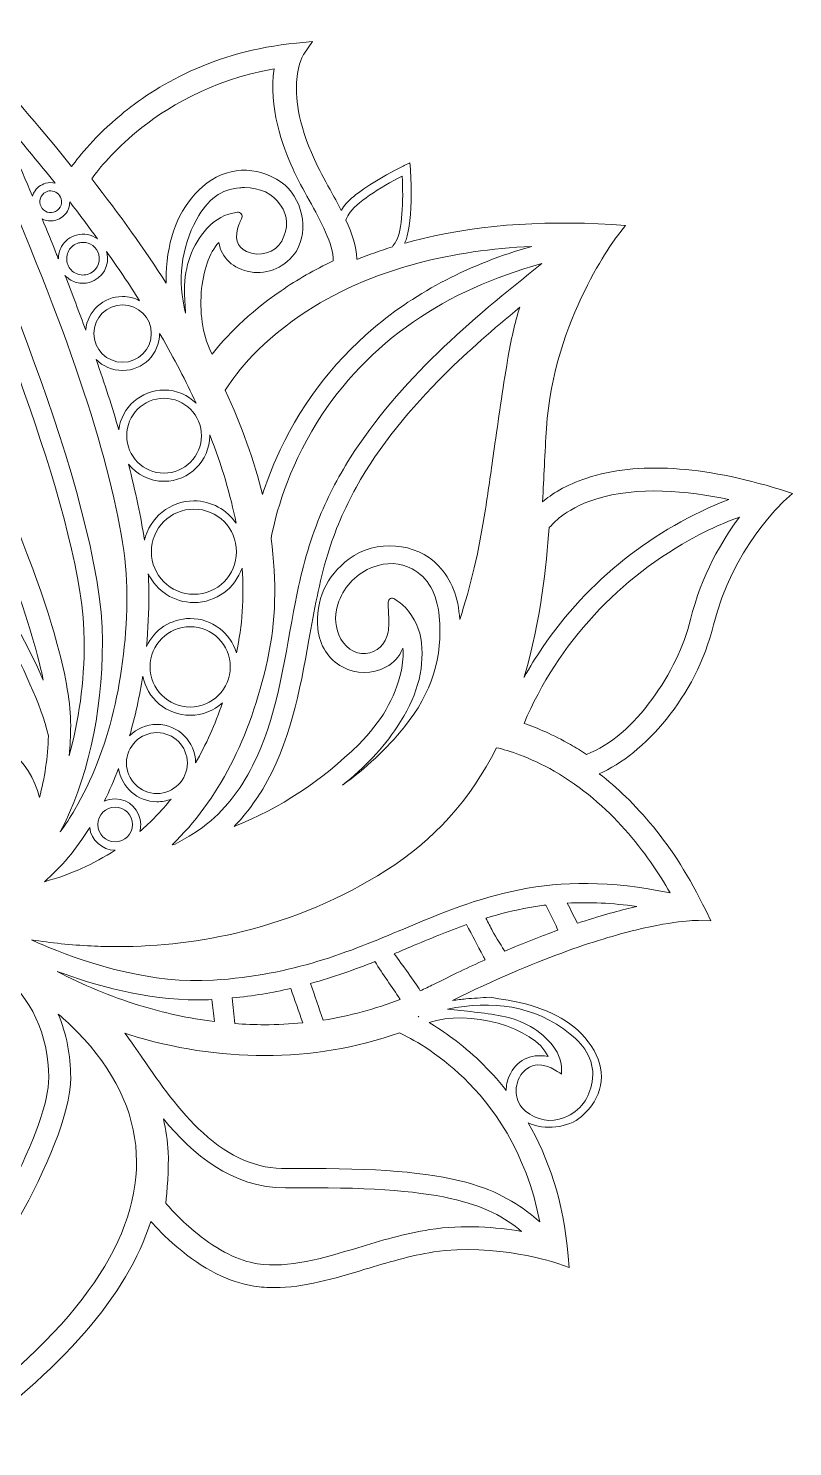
# Model space of a CAD drawing. Header units: millimetres. Extents: x -1177 to 2110, y 103 to 651.
# Drawn here: x 472 to 762, y 114 to 651 of the extents above; entities that cross this region are included whole.
import ezdxf

# ---------------------------------------------------------------- set-up
doc = ezdxf.new("R2010")
doc.units = ezdxf.units.MM
doc.header["$MEASUREMENT"] = 0
doc.layers.add('Layer 4', color=7, linetype='Continuous')

msp = doc.modelspace()

# ---------------------------------------------------------------- linework, layer by layer
at = {"layer": 'Layer 4', "lineweight": 0}
for points, knots in [([(756.96, 476.45), (727.37, 485.61), (702.66, 487.08), (683.51, 480.82), (675.34, 478.14), (669.95, 474.57), (666.73, 471.85), (667, 476.55), (667.22, 481.08), (667.43, 485.42), (667.68, 490.5), (667.91, 495.3), (668.2, 499.67), (670.95, 541.2), (694.85, 572.25), (695.09, 572.56), (695.09, 572.56), (698.23, 576.57), (698.23, 576.57), (698.23, 576.57), (692.93, 576.9), (692.93, 576.9), (665.16, 578.62), (639.71, 576.5), (617.28, 570.59), (616.34, 570.35), (615.4, 570.09), (614.46, 569.83), (615.95, 573.1), (616.78, 578.5), (616.93, 585.92), (617.06, 592.06), (616.67, 597.35), (616.62, 597.93), (616.62, 597.93), (616.44, 600.28), (616.44, 600.28), (616.44, 600.28), (614.31, 599.26), (614.31, 599.26), (613.79, 599.01), (609.02, 596.7), (603.76, 593.51), (596.74, 589.25), (592.27, 585.51), (590.48, 582.39), (590.46, 582.36), (590.44, 582.32), (590.42, 582.28), (589.08, 584.92), (587.63, 587.55), (586.19, 590.17), (584.11, 593.95), (581.96, 597.87), (580.25, 601.6), (573.78, 615.75), (573.03, 625.86), (573.55, 631.86), (574.11, 638.27), (576.18, 641.44), (576.19, 641.45), (576.19, 641.45), (579.53, 646.24), (579.53, 646.24), (579.53, 646.24), (573.45, 645.66), (573.45, 645.66), (541.93, 642.69), (519.82, 629.2), (506.83, 618.41), (497.36, 610.55), (491.29, 603.06), (488.24, 598.84), (477.15, 612.69), (466.59, 624.82), (458.05, 634.63), (454.02, 639.27), (444.1, 651.24), (444.02, 651.14), (443.94, 651.24), (434.03, 639.27), (429.99, 634.63), (421.46, 624.82), (410.9, 612.69), (399.81, 598.84), (396.75, 603.06), (390.68, 610.55), (381.22, 618.41), (368.22, 629.2), (346.12, 642.69), (314.59, 645.66), (314.59, 645.66), (308.52, 646.24), (308.52, 646.24), (308.52, 646.24), (311.86, 641.45), (311.86, 641.45), (311.86, 641.44), (313.94, 638.27), (314.49, 631.86), (315.01, 625.86), (314.27, 615.75), (307.79, 601.6), (306.08, 597.87), (303.93, 593.95), (301.85, 590.17), (300.4, 587.53), (298.93, 584.86), (297.59, 582.2), (297.35, 582.62), (297.11, 583.03), (296.84, 583.44), (294.86, 586.44), (290.18, 589.92), (282.92, 593.76), (277.5, 596.63), (272.59, 598.66), (272.05, 598.88), (272.05, 598.88), (269.87, 599.77), (269.87, 599.77), (269.87, 599.77), (269.83, 597.41), (269.83, 597.41), (269.81, 596.83), (269.73, 591.54), (270.22, 585.4), (270.79, 578.3), (271.87, 573.09), (273.44, 569.87), (272.55, 570.12), (271.66, 570.36), (270.76, 570.59), (248.34, 576.5), (222.89, 578.62), (195.12, 576.9), (195.12, 576.9), (189.82, 576.57), (189.82, 576.57), (189.82, 576.57), (192.95, 572.56), (192.95, 572.56), (193.19, 572.25), (217.09, 541.2), (219.84, 499.67), (220.13, 495.3), (220.36, 490.5), (220.61, 485.42), (220.82, 481.08), (221.04, 476.55), (221.31, 471.85), (218.09, 474.57), (212.7, 478.14), (204.53, 480.82), (185.39, 487.08), (160.68, 485.61), (131.09, 476.45), (131.09, 476.45), (126.52, 475.04), (126.52, 475.04), (126.52, 475.04), (129.97, 471.9), (129.97, 471.9), (130.16, 471.72), (149.51, 453.76), (156.52, 425.22), (163.23, 397.87), (182.98, 376.09), (199.84, 368.78), (186.7, 358.62), (171.64, 342.45), (159.48, 317.03), (159.48, 317.03), (157.57, 313.03), (157.57, 313.03), (157.57, 313.03), (162.25, 313.18), (162.25, 313.18), (162.32, 313.18), (170.27, 313.35), (186.03, 309.53), (200.21, 306.08), (223.74, 298.62), (255.9, 282.6), (253.8, 283.01), (251.66, 283.25), (249.56, 283.45), (246.61, 283.72), (243.64, 283.86), (240.69, 284.12), (235.86, 283.31), (231, 282.69), (226.37, 281.4), (215.7, 278.43), (206.46, 273.36), (200.96, 263.9), (195.94, 255.27), (197.82, 245.63), (205.64, 238.93), (211.2, 234.16), (220.86, 233.53), (227.13, 237.05), (219.53, 224.12), (213.28, 207.31), (211.61, 185.94), (211.61, 185.94), (211.28, 181.71), (211.28, 181.71), (211.28, 181.71), (215.54, 183.18), (215.54, 183.18), (215.77, 183.26), (239.25, 191.2), (262.56, 187.55), (271.55, 186.14), (280.24, 183.52), (288.64, 180.98), (300.39, 177.44), (311.6, 174.05), (322.93, 174.05), (325.51, 174.05), (328.11, 174.23), (330.71, 174.62), (340.15, 176.04), (349.98, 181.05), (359.94, 189.52), (364.34, 193.26), (367.73, 196.82), (369.79, 199.12), (378.54, 171.35), (403.38, 142.75), (443.99, 113.78), (443.99, 113.78), (444.02, 113.82), (444.02, 113.82), (444.02, 113.82), (444.05, 113.78), (444.05, 113.78), (484.67, 142.75), (509.51, 171.35), (518.25, 199.12), (520.31, 196.82), (523.71, 193.26), (528.1, 189.52), (538.06, 181.05), (547.9, 176.04), (557.33, 174.62), (559.94, 174.23), (562.53, 174.05), (565.12, 174.05), (576.44, 174.05), (587.66, 177.44), (599.41, 180.98), (607.81, 183.52), (616.49, 186.14), (625.49, 187.55), (648.8, 191.2), (672.28, 183.26), (672.51, 183.18), (672.51, 183.18), (676.76, 181.71), (676.76, 181.71), (676.76, 181.71), (676.43, 185.94), (676.43, 185.94), (674.79, 206.97), (668.71, 223.59), (661.28, 236.44), (667.52, 233.62), (676.34, 234.46), (681.55, 238.93), (689.37, 245.63), (691.26, 255.27), (686.24, 263.9), (680.73, 273.36), (671.49, 278.43), (660.82, 281.4), (656.19, 282.69), (651.34, 283.31), (646.51, 284.12), (643.56, 283.86), (640.58, 283.72), (637.63, 283.45), (635.98, 283.29), (634.29, 283.11), (632.62, 282.84), (664.54, 298.7), (687.9, 306.1), (702.02, 309.53), (717.77, 313.35), (725.73, 313.18), (725.8, 313.18), (725.8, 313.18), (730.48, 313.03), (730.48, 313.03), (730.48, 313.03), (728.56, 317.03), (728.56, 317.03), (716.4, 342.45), (701.34, 358.62), (688.2, 368.78), (705.07, 376.09), (724.82, 397.87), (731.53, 425.22), (738.53, 453.76), (757.89, 471.72), (758.08, 471.9), (758.08, 471.9), (761.52, 475.04), (761.52, 475.04), (761.52, 475.04), (756.96, 476.45), (756.96, 476.45)], [0, 0, 0, 0, 1, 1, 1, 2, 2, 2, 3, 3, 3, 4, 4, 4, 5, 5, 5, 6, 6, 6, 7, 7, 7, 8, 8, 8, 9, 9, 9, 10, 10, 10, 11, 11, 11, 12, 12, 12, 13, 13, 13, 14, 14, 14, 15, 15, 15, 16, 16, 16, 17, 17, 17, 18, 18, 18, 19, 19, 19, 20, 20, 20, 21, 21, 21, 22, 22, 22, 23, 23, 23, 24, 24, 24, 25, 25, 25, 26, 26, 26, 27, 27, 27, 28, 28, 28, 29, 29, 29, 30, 30, 30, 31, 31, 31, 32, 32, 32, 33, 33, 33, 34, 34, 34, 35, 35, 35, 36, 36, 36, 37, 37, 37, 38, 38, 38, 39, 39, 39, 40, 40, 40, 41, 41, 41, 42, 42, 42, 43, 43, 43, 44, 44, 44, 45, 45, 45, 46, 46, 46, 47, 47, 47, 48, 48, 48, 49, 49, 49, 50, 50, 50, 51, 51, 51, 52, 52, 52, 53, 53, 53, 54, 54, 54, 55, 55, 55, 56, 56, 56, 57, 57, 57, 58, 58, 58, 59, 59, 59, 60, 60, 60, 61, 61, 61, 62, 62, 62, 63, 63, 63, 64, 64, 64, 65, 65, 65, 66, 66, 66, 67, 67, 67, 68, 68, 68, 69, 69, 69, 70, 70, 70, 71, 71, 71, 72, 72, 72, 73, 73, 73, 74, 74, 74, 75, 75, 75, 76, 76, 76, 77, 77, 77, 78, 78, 78, 79, 79, 79, 80, 80, 80, 81, 81, 81, 82, 82, 82, 83, 83, 83, 84, 84, 84, 85, 85, 85, 86, 86, 86, 87, 87, 87, 88, 88, 88, 89, 89, 89, 90, 90, 90, 91, 91, 91, 92, 92, 92, 93, 93, 93, 94, 94, 94, 95, 95, 95, 96, 96, 96, 97, 97, 97, 98, 98, 98, 99, 99, 99, 100, 100, 100, 101, 101, 101, 102, 102, 102, 103, 103, 103, 104, 104, 104, 104]), ([(512.87, 612.06), (523.26, 620.65), (540.64, 631.63), (565.03, 635.87), (562.62, 621.73), (568.3, 606.32), (572.04, 598.15), (573.89, 594.12), (576.11, 590.07), (578.26, 586.16), (582.75, 578.01), (587.38, 569.59), (587.41, 563.11), (580.37, 559.79), (573.71, 555.99), (567.62, 551.82), (555.01, 543.19), (546.6, 534.27), (541.48, 527.77), (538.24, 533.77), (536.73, 542.29), (537.39, 551.11), (538.01, 559.32), (540.43, 566.17), (543.99, 570.15), (545.19, 564.07), (549.31, 560.22), (556.06, 558.95), (562.55, 557.71), (569.69, 560.97), (573.41, 566.87), (578.4, 574.77), (575.62, 587.43), (567.69, 592.92), (563.04, 596.15), (557.81, 597.72), (552.56, 597.46), (547.29, 597.19), (542.25, 595.08), (537.99, 591.36), (529.74, 584.16), (525.23, 574.1), (524.2, 560.62), (524.05, 558.64), (524.02, 556.67), (524.04, 554.71), (515.93, 567.41), (506.66, 580.4), (495.84, 594.25), (498.74, 598.19), (504.34, 605.01), (512.87, 612.06)], [0, 0, 0, 0, 1, 1, 1, 2, 2, 2, 3, 3, 3, 4, 4, 4, 5, 5, 5, 6, 6, 6, 7, 7, 7, 8, 8, 8, 9, 9, 9, 10, 10, 10, 11, 11, 11, 12, 12, 12, 13, 13, 13, 14, 14, 14, 15, 15, 15, 16, 16, 16, 17, 17, 17, 17]), ([(444.02, 632.61), (450.01, 620.05), (462.5, 593.17), (474.85, 562.43), (497.33, 506.45), (509.21, 463.01), (509.21, 436.81), (509.21, 405.92), (502.2, 376.94), (489.47, 355.21), (487.7, 352.18), (485.85, 349.36), (483.93, 346.73), (493.84, 365.4), (499.95, 390.91), (499.95, 419), (499.95, 474.26), (448.77, 587.65), (446.59, 592.45), (446.59, 592.45), (443.73, 598.74), (443.73, 598.74), (443.73, 598.74), (440.87, 592.45), (440.87, 592.45), (438.69, 587.65), (387.51, 474.26), (387.51, 419), (387.51, 392.43), (392.98, 368.16), (401.96, 349.81), (400.8, 351.54), (399.67, 353.33), (398.57, 355.21), (385.84, 376.94), (378.83, 405.92), (378.83, 436.81), (378.83, 463.01), (390.71, 506.45), (413.2, 562.43), (425.55, 593.18), (438.04, 620.06), (444.02, 632.61)], [0, 0, 0, 0, 1, 1, 1, 2, 2, 2, 3, 3, 3, 4, 4, 4, 5, 5, 5, 6, 6, 6, 7, 7, 7, 8, 8, 8, 9, 9, 9, 10, 10, 10, 11, 11, 11, 12, 12, 12, 13, 13, 13, 14, 14, 14, 14]), ([(481.95, 592.6), (480.81, 592.86), (479.59, 592.86), (478.38, 592.52), (476.52, 592.01), (474.96, 590.79), (474.01, 589.11), (473.75, 588.66), (473.55, 588.18), (473.4, 587.7), (468.24, 599.82), (463.33, 610.81), (459.13, 619.95), (466.08, 611.91), (473.88, 602.72), (481.95, 592.6)], [0, 0, 0, 0, 1, 1, 1, 2, 2, 2, 3, 3, 3, 4, 4, 4, 5, 5, 5, 5]), ([(593.28, 580.78), (595.73, 585.04), (605.15, 590.94), (613.55, 595.26), (614.01, 585.83), (613.62, 574.72), (611.17, 570.46), (610.75, 569.74), (610.29, 569.07), (609.8, 568.44), (605.28, 567.04), (600.89, 565.47), (596.65, 563.75), (596.55, 563.79), (596.45, 563.83), (596.36, 563.88), (596.18, 568.61), (594.51, 573.57), (592.21, 578.58), (592.51, 579.32), (592.86, 580.06), (593.28, 580.78)], [0, 0, 0, 0, 1, 1, 1, 2, 2, 2, 3, 3, 3, 4, 4, 4, 5, 5, 5, 6, 6, 6, 7, 7, 7, 7]), ([(484.29, 586.64), (484.58, 585.58), (484.45, 584.46), (483.9, 583.51), (483.36, 582.55), (482.48, 581.86), (481.42, 581.56), (480.36, 581.27), (479.24, 581.41), (478.28, 581.95), (477.33, 582.49), (476.64, 583.38), (476.34, 584.44), (475.74, 586.63), (477.02, 588.9), (479.21, 589.51), (479.58, 589.61), (479.95, 589.66), (480.31, 589.66), (482.12, 589.66), (483.78, 588.46), (484.29, 586.64)], [0, 0, 0, 0, 1, 1, 1, 2, 2, 2, 3, 3, 3, 4, 4, 4, 5, 5, 5, 6, 6, 6, 7, 7, 7, 7]), ([(552.54, 580.97), (552.2, 581.42), (551.64, 581.65), (551.08, 581.58), (546.43, 580.93), (542.75, 578.96), (539.51, 575.36), (533.87, 569.08), (531.01, 561.24), (531.02, 552.05), (531.03, 549.11), (531.21, 546.19), (531.46, 543.31), (528.26, 555.81), (529.66, 567.79), (535.64, 578.93), (539.68, 586.47), (545.04, 590.36), (552.03, 590.83), (552.62, 590.87), (553.19, 590.89), (553.75, 590.89), (559.72, 590.89), (564.32, 588.67), (567.43, 584.29), (570.34, 580.2), (570.48, 575.6), (567.86, 570.64), (565.56, 566.28), (559.35, 564.41), (554.57, 566.64), (550.66, 568.47), (549.75, 571.94), (551.79, 577.23), (551.91, 577.54), (552.05, 577.87), (552.27, 578.36), (552.4, 578.64), (552.55, 578.98), (552.73, 579.41), (552.95, 579.92), (552.88, 580.52), (552.54, 580.97)], [0, 0, 0, 0, 1, 1, 1, 2, 2, 2, 3, 3, 3, 4, 4, 4, 5, 5, 5, 6, 6, 6, 7, 7, 7, 8, 8, 8, 9, 9, 9, 10, 10, 10, 11, 11, 11, 12, 12, 12, 13, 13, 13, 14, 14, 14, 14]), ([(498.05, 571.47), (495.83, 573.09), (492.92, 573.72), (490.07, 572.93), (487.67, 572.27), (485.68, 570.71), (484.45, 568.55), (483.63, 567.1), (483.22, 565.5), (483.24, 563.88), (483.02, 564.44), (482.79, 565), (482.57, 565.57), (480.72, 570.17), (478.87, 574.68), (477.03, 579.08), (478.06, 578.56), (479.18, 578.29), (480.3, 578.29), (480.95, 578.29), (481.61, 578.38), (482.25, 578.55), (484.12, 579.07), (485.67, 580.28), (486.62, 581.97), (487.23, 583.05), (487.55, 584.24), (487.56, 585.45), (491.05, 580.95), (494.56, 576.28), (498.05, 571.47)], [0, 0, 0, 0, 1, 1, 1, 2, 2, 2, 3, 3, 3, 4, 4, 4, 5, 5, 5, 6, 6, 6, 7, 7, 7, 8, 8, 8, 9, 9, 9, 10, 10, 10, 10]), ([(467.73, 461.41), (458, 485.64), (448.17, 505.6), (447.76, 506.44), (447.76, 506.44), (445.42, 511.15), (445.42, 511.15), (445.16, 511.68), (444.62, 512.02), (444.02, 512.02), (443.43, 512.02), (442.88, 511.68), (442.62, 511.15), (442.62, 511.15), (440.29, 506.44), (440.29, 506.44), (440.19, 506.24), (430.19, 486.01), (420.31, 461.41), (406.94, 428.13), (400.17, 403.11), (400.17, 387.06), (400.17, 382.09), (400.47, 377.19), (401.06, 372.43), (396.85, 386.13), (394.43, 402.05), (394.43, 419), (394.43, 463.87), (432.82, 555.08), (443.73, 580.09), (454.64, 555.08), (493.03, 463.87), (493.03, 419), (493.03, 403.34), (490.97, 388.57), (487.33, 375.61), (487.69, 379.36), (487.88, 383.19), (487.88, 387.06), (487.88, 403.11), (481.1, 428.13), (467.73, 461.41)], [0, 0, 0, 0, 1, 1, 1, 2, 2, 2, 3, 3, 3, 4, 4, 4, 5, 5, 5, 6, 6, 6, 7, 7, 7, 8, 8, 8, 9, 9, 9, 10, 10, 10, 11, 11, 11, 12, 12, 12, 13, 13, 13, 14, 14, 14, 14]), ([(494.21, 558), (492.61, 557.55), (490.94, 557.76), (489.51, 558.57), (488.07, 559.39), (487.03, 560.71), (486.59, 562.31), (486.15, 563.9), (486.36, 565.57), (487.17, 567.01), (487.98, 568.45), (489.31, 569.48), (490.9, 569.92), (491.45, 570.07), (492.01, 570.15), (492.55, 570.15), (495.26, 570.15), (497.76, 568.35), (498.52, 565.61), (499.43, 562.32), (497.49, 558.91), (494.21, 558)], [0, 0, 0, 0, 1, 1, 1, 2, 2, 2, 3, 3, 3, 4, 4, 4, 5, 5, 5, 6, 6, 6, 7, 7, 7, 7]), ([(487.97, 555.86), (489.38, 555.05), (490.95, 554.64), (492.54, 554.64), (493.37, 554.64), (494.21, 554.76), (495.04, 554.98), (499.99, 556.35), (502.9, 561.5), (501.53, 566.44), (501.53, 566.44), (501.53, 566.44), (501.53, 566.44), (501.5, 566.54), (501.47, 566.64), (501.44, 566.74), (505.71, 560.71), (509.93, 554.47), (514.02, 548.04), (512.08, 549.05), (509.88, 549.63), (507.55, 549.63), (500.24, 549.63), (494.23, 544.02), (493.58, 536.88), (491.14, 543.56), (488.52, 550.48), (485.71, 557.64), (486.36, 556.94), (487.12, 556.34), (487.97, 555.86)], [0, 0, 0, 0, 1, 1, 1, 2, 2, 2, 3, 3, 3, 4, 4, 4, 5, 5, 5, 6, 6, 6, 7, 7, 7, 8, 8, 8, 9, 9, 9, 10, 10, 10, 10]), ([(619.92, 562.38), (633.04, 565.81), (647.35, 567.9), (662.63, 568.61), (639.29, 562), (619.16, 551.6), (602.65, 537.6), (586.61, 524.01), (574.15, 507.27), (565.63, 487.86), (563.72, 483.51), (562.03, 479.06), (560.59, 474.57), (557.45, 487.33), (552.72, 500.61), (546.48, 514.15), (549.21, 518.58), (557.77, 530.8), (574.89, 542.45), (587.8, 551.23), (602.95, 557.94), (619.92, 562.38)], [0, 0, 0, 0, 1, 1, 1, 2, 2, 2, 3, 3, 3, 4, 4, 4, 5, 5, 5, 6, 6, 6, 7, 7, 7, 7]), ([(666.42, 562.08), (639.4, 540.6), (612.49, 517.9), (593.87, 488.51), (589.04, 480.89), (584.87, 472.86), (581.58, 464.47), (577.7, 454.6), (575.13, 444.33), (573.08, 433.95), (569.17, 414.12), (566.9, 393.63), (558.38, 375.08), (554.24, 366.05), (548.65, 357.42), (540.99, 350.96), (536.84, 347.45), (532.25, 344.61), (527.47, 342.11), (527.09, 342.03), (526.71, 341.95), (526.32, 341.87), (543.74, 358.62), (555.89, 382.14), (562.47, 411.87), (565.65, 426.25), (566.1, 441.76), (563.82, 457.97), (565.49, 466.71), (569.96, 483.83), (581.32, 501.97), (590.75, 517.02), (603.04, 529.84), (617.85, 540.07), (631.79, 549.7), (648.12, 557.1), (666.44, 562.1), (666.43, 562.09), (666.43, 562.09), (666.42, 562.08)], [0, 0, 0, 0, 1, 1, 1, 2, 2, 2, 3, 3, 3, 4, 4, 4, 5, 5, 5, 6, 6, 6, 7, 7, 7, 8, 8, 8, 9, 9, 9, 10, 10, 10, 11, 11, 11, 12, 12, 12, 13, 13, 13, 13]), ([(518.44, 535.61), (518.44, 529.6), (513.56, 524.71), (507.55, 524.71), (501.54, 524.71), (496.65, 529.6), (496.65, 535.61), (496.65, 541.62), (501.54, 546.5), (507.55, 546.5), (513.56, 546.5), (518.44, 541.62), (518.44, 535.61)], [0, 0, 0, 0, 1, 1, 1, 2, 2, 2, 3, 3, 3, 4, 4, 4, 4]), ([(627.29, 447.61), (618.94, 456.53), (603.42, 457.71), (593.41, 450.2), (584.65, 443.63), (580.68, 434.72), (581.61, 423.71), (582.14, 417.51), (585.61, 412.1), (590.9, 409.23), (596.1, 406.4), (602.12, 406.4), (607.4, 409.23), (610.38, 410.82), (612.31, 412.9), (613.78, 416.38), (614.05, 413.68), (613.82, 410.82), (613.1, 407.57), (610.85, 397.41), (605.6, 388.37), (597.04, 379.91), (583.07, 366.09), (567.27, 355.69), (549.82, 348.81), (553.98, 353.04), (557.57, 357.81), (560.65, 362.93), (570.96, 380.07), (574.72, 400.06), (578.19, 419.47), (580.15, 430.38), (582.09, 441.33), (585.29, 451.96), (587.94, 460.75), (591.63, 469.22), (596.07, 477.25), (604.88, 493.21), (616.73, 507.3), (629.62, 520.11), (638.65, 529.08), (648.25, 537.44), (658.08, 545.53), (656.26, 539.67), (654.76, 533.17), (653.49, 525.56), (651.6, 514.33), (649.98, 502.88), (648.4, 491.82), (647.35, 484.37), (646.25, 476.68), (645.09, 469.1), (642.66, 453.29), (639.45, 439.52), (635.32, 427.2), (634.86, 435.74), (632.25, 442.32), (627.29, 447.61)], [0, 0, 0, 0, 1, 1, 1, 2, 2, 2, 3, 3, 3, 4, 4, 4, 5, 5, 5, 6, 6, 6, 7, 7, 7, 8, 8, 8, 9, 9, 9, 10, 10, 10, 11, 11, 11, 12, 12, 12, 13, 13, 13, 14, 14, 14, 15, 15, 15, 16, 16, 16, 17, 17, 17, 18, 18, 18, 19, 19, 19, 19]), ([(507.55, 521.58), (515.28, 521.58), (521.57, 527.87), (521.57, 535.61), (521.57, 535.63), (521.57, 535.65), (521.57, 535.67), (521.73, 535.39), (521.9, 535.11), (522.06, 534.83), (527.14, 526.09), (531.6, 517.53), (535.44, 509.17), (532.31, 512.27), (528.02, 514.18), (523.28, 514.18), (514.51, 514.18), (507.24, 507.61), (506.13, 499.14), (503.66, 507.51), (500.79, 516.4), (497.53, 525.81), (500.08, 523.2), (503.62, 521.58), (507.55, 521.58)], [0, 0, 0, 0, 1, 1, 1, 2, 2, 2, 3, 3, 3, 4, 4, 4, 5, 5, 5, 6, 6, 6, 7, 7, 7, 8, 8, 8, 8]), ([(537.45, 496.89), (537.45, 489.07), (531.09, 482.71), (523.28, 482.71), (515.47, 482.71), (509.11, 489.07), (509.11, 496.89), (509.11, 504.7), (515.47, 511.06), (523.28, 511.06), (531.09, 511.06), (537.45, 504.7), (537.45, 496.89)], [0, 0, 0, 0, 1, 1, 1, 2, 2, 2, 3, 3, 3, 4, 4, 4, 4]), ([(445.88, 460.05), (445.88, 460.05), (443.73, 463.19), (443.73, 463.19), (443.73, 463.19), (441.58, 460.05), (441.58, 460.05), (440.47, 458.44), (422.61, 432.18), (411.09, 406.79), (417.84, 437.2), (436, 477.8), (444.02, 494.93), (448.92, 484.48), (456.98, 466.6), (464.28, 447.27), (470.71, 430.23), (475.12, 415.86), (477.49, 404.27), (466.05, 430.41), (447.02, 458.38), (445.88, 460.05)], [0, 0, 0, 0, 1, 1, 1, 2, 2, 2, 3, 3, 3, 4, 4, 4, 5, 5, 5, 6, 6, 6, 7, 7, 7, 7]), ([(523.28, 479.59), (532.82, 479.59), (540.58, 487.35), (540.58, 496.89), (540.58, 496.99), (540.57, 497.09), (540.57, 497.19), (545.16, 485.61), (548.49, 474.44), (550.58, 463.69), (547.11, 468.81), (541.24, 472.19), (534.6, 472.19), (525.48, 472.19), (517.83, 465.82), (515.84, 457.29), (514.55, 465.93), (512.52, 475.55), (509.76, 486.11), (512.94, 482.14), (517.81, 479.59), (523.28, 479.59)], [0, 0, 0, 0, 1, 1, 1, 2, 2, 2, 3, 3, 3, 4, 4, 4, 5, 5, 5, 6, 6, 6, 7, 7, 7, 7]), ([(669.23, 462.14), (669.6, 462.34), (669.92, 462.63), (670.19, 462.97), (670.2, 462.99), (671.37, 464.48), (673.92, 466.4), (676.37, 468.24), (680.6, 470.85), (686.89, 472.84), (702.76, 477.87), (721.72, 476.04), (737.33, 472.71), (708.86, 461.8), (683.83, 441.89), (666.74, 416.66), (664.24, 412.97), (661.89, 409.17), (659.72, 405.28), (659.78, 405.47), (659.84, 405.67), (659.9, 405.87), (666.02, 426.75), (668.17, 447.79), (669.23, 462.14)], [0, 0, 0, 0, 1, 1, 1, 2, 2, 2, 3, 3, 3, 4, 4, 4, 5, 5, 5, 6, 6, 6, 7, 7, 7, 8, 8, 8, 8]), ([(518.46, 452.92), (518.46, 461.82), (525.7, 469.06), (534.6, 469.06), (543.5, 469.06), (550.74, 461.82), (550.74, 452.92), (550.74, 444.02), (543.5, 436.78), (534.6, 436.78), (525.7, 436.78), (518.46, 444.02), (518.46, 452.92)], [0, 0, 0, 0, 1, 1, 1, 2, 2, 2, 3, 3, 3, 4, 4, 4, 4]), ([(722.8, 427.19), (718.03, 407.72), (701.65, 382.89), (683.33, 376.11), (681.34, 377.43), (679.33, 378.68), (677.34, 379.82), (670.73, 383.61), (664.7, 386.14), (659.73, 387.84), (672.49, 418.19), (695.98, 443.37), (725.03, 458.78), (730.3, 461.58), (735.78, 464), (741.38, 466.07), (734.9, 457.34), (726.93, 444.02), (722.8, 427.19)], [0, 0, 0, 0, 1, 1, 1, 2, 2, 2, 3, 3, 3, 4, 4, 4, 5, 5, 5, 6, 6, 6, 6]), ([(444.02, 385.12), (428.49, 385.12), (415.41, 374.26), (412, 359.73), (409.85, 367.67), (408.66, 376.34), (408.52, 385.25), (415.04, 409.09), (436.78, 443.32), (443.73, 453.88), (450.88, 443.01), (473.7, 407.07), (479.47, 383.18), (479.19, 375.01), (478.03, 367.05), (476.05, 359.73), (472.64, 374.26), (459.56, 385.12), (444.02, 385.12)], [0, 0, 0, 0, 1, 1, 1, 2, 2, 2, 3, 3, 3, 4, 4, 4, 5, 5, 5, 6, 6, 6, 6]), ([(550.71, 414.62), (548.41, 422.12), (541.43, 427.6), (533.18, 427.6), (525.87, 427.6), (519.54, 423.28), (516.6, 417.06), (517.22, 423.53), (517.54, 430.13), (517.54, 436.81), (517.54, 439.26), (517.45, 441.83), (517.27, 444.53), (520.39, 438.1), (526.99, 433.66), (534.6, 433.66), (543.06, 433.66), (550.25, 439.14), (552.84, 446.73), (553.64, 435.49), (552.93, 424.78), (550.71, 414.62)], [0, 0, 0, 0, 1, 1, 1, 2, 2, 2, 3, 3, 3, 4, 4, 4, 5, 5, 5, 6, 6, 6, 7, 7, 7, 7]), ([(620.85, 418.36), (620.33, 423.31), (618.24, 427.86), (614.64, 431.89), (613.92, 432.69), (613.07, 433.3), (612.37, 433.79), (612.11, 433.98), (611.87, 434.15), (611.64, 434.33), (611.64, 434.33), (610.8, 434.99), (610.8, 434.99), (610.52, 435.21), (610.18, 435.33), (609.83, 435.33), (609.6, 435.33), (609.37, 435.27), (609.15, 435.17), (608.61, 434.91), (608.27, 434.36), (608.27, 433.76), (608.27, 433.76), (608.27, 432.69), (608.27, 432.69), (608.27, 431.47), (608.32, 430.28), (608.37, 429.12), (608.47, 426.75), (608.57, 424.5), (608.19, 422.46), (607.35, 417.87), (603.95, 414.59), (599.74, 414.3), (595.43, 414), (591.31, 416.87), (589.51, 421.43), (587.89, 425.53), (587.9, 429.68), (589.55, 434.14), (591.74, 440.04), (596.55, 444.89), (602.44, 447.11), (607.59, 449.05), (612.85, 448.81), (617.26, 446.43), (623.31, 443.16), (626.68, 437.26), (627.56, 428.37), (629.07, 413.19), (624.63, 399.11), (614.38, 386.54), (607.55, 378.18), (599.68, 370.78), (590.91, 364.47), (599.39, 371.17), (606.23, 378.45), (611.63, 386.5), (618.93, 397.37), (621.94, 407.79), (620.85, 418.36)], [0, 0, 0, 0, 1, 1, 1, 2, 2, 2, 3, 3, 3, 4, 4, 4, 5, 5, 5, 6, 6, 6, 7, 7, 7, 8, 8, 8, 9, 9, 9, 10, 10, 10, 11, 11, 11, 12, 12, 12, 13, 13, 13, 14, 14, 14, 15, 15, 15, 16, 16, 16, 17, 17, 17, 18, 18, 18, 19, 19, 19, 20, 20, 20, 20]), ([(517.98, 409.27), (517.98, 417.65), (524.8, 424.47), (533.18, 424.47), (541.57, 424.47), (548.38, 417.65), (548.38, 409.27), (548.38, 400.89), (541.57, 394.07), (533.18, 394.07), (524.8, 394.07), (517.98, 400.89), (517.98, 409.27)], [0, 0, 0, 0, 1, 1, 1, 2, 2, 2, 3, 3, 3, 4, 4, 4, 4]), ([(535.22, 372.88), (535.19, 380.93), (528.63, 387.47), (520.57, 387.47), (516.54, 387.47), (512.88, 385.84), (510.23, 383.19), (512.33, 390.42), (513.99, 397.98), (515.19, 405.79), (516.83, 397.34), (524.27, 390.94), (533.18, 390.94), (537.89, 390.94), (542.18, 392.73), (545.43, 395.65), (542.58, 387.37), (539.18, 379.77), (535.22, 372.88)], [0, 0, 0, 0, 1, 1, 1, 2, 2, 2, 3, 3, 3, 4, 4, 4, 5, 5, 5, 6, 6, 6, 6]), ([(520.57, 361.29), (514.21, 361.29), (509.04, 366.46), (509.04, 372.82), (509.04, 379.18), (514.21, 384.35), (520.57, 384.35), (526.93, 384.35), (532.1, 379.18), (532.1, 372.82), (532.1, 366.46), (526.93, 361.29), (520.57, 361.29)], [0, 0, 0, 0, 1, 1, 1, 2, 2, 2, 3, 3, 3, 4, 4, 4, 4]), ([(715.09, 323.62), (669.36, 333.15), (642.43, 321.86), (613.97, 309.92), (593.43, 301.31), (572.19, 292.4), (542, 290.55), (518.74, 289.12), (495.23, 296.52), (479.6, 302.97), (477.4, 303.88), (475.21, 304.83), (473.02, 305.82), (480.43, 304.66), (488.02, 303.88), (495.69, 303.51), (498.95, 303.36), (502.25, 303.28), (505.51, 303.28), (521.69, 303.28), (537.66, 305.19), (552.98, 308.98), (572.34, 313.76), (590.63, 321.53), (607.36, 332.09), (625.47, 343.51), (639.19, 358.75), (649.27, 378.66), (653.78, 377.59), (661.78, 375.13), (671.18, 369.73), (692.48, 357.52), (706.62, 338.47), (715.09, 323.62)], [0, 0, 0, 0, 1, 1, 1, 2, 2, 2, 3, 3, 3, 4, 4, 4, 5, 5, 5, 6, 6, 6, 7, 7, 7, 8, 8, 8, 9, 9, 9, 10, 10, 10, 11, 11, 11, 11]), ([(506.06, 370.76), (507.07, 363.65), (513.19, 358.16), (520.57, 358.16), (522.46, 358.16), (524.27, 358.53), (525.93, 359.18), (522.28, 354.64), (518.31, 350.53), (514.03, 346.83), (514.28, 347.69), (514.41, 348.6), (514.41, 349.54), (514.41, 354.89), (510.06, 359.24), (504.71, 359.24), (503.25, 359.24), (501.87, 358.91), (500.62, 358.33), (502.6, 362.3), (504.42, 366.45), (506.06, 370.76)], [0, 0, 0, 0, 1, 1, 1, 2, 2, 2, 3, 3, 3, 4, 4, 4, 5, 5, 5, 6, 6, 6, 7, 7, 7, 7]), ([(504.71, 356.11), (508.34, 356.11), (511.29, 353.16), (511.29, 349.54), (511.29, 345.91), (508.34, 342.96), (504.71, 342.96), (501.09, 342.96), (498.13, 345.91), (498.13, 349.54), (498.13, 353.16), (501.09, 356.11), (504.71, 356.11)], [0, 0, 0, 0, 1, 1, 1, 2, 2, 2, 3, 3, 3, 4, 4, 4, 4]), ([(495.08, 348.39), (495.65, 343.58), (499.75, 339.83), (504.71, 339.83), (504.72, 339.83), (504.74, 339.84), (504.75, 339.84), (496.67, 334.54), (487.7, 330.53), (477.95, 327.88), (484.21, 333.26), (489.95, 340.13), (495.08, 348.39)], [0, 0, 0, 0, 1, 1, 1, 2, 2, 2, 3, 3, 3, 4, 4, 4, 4]), ([(668, 319.01), (668, 319.01), (671.17, 312.65), (671.17, 312.65), (671.63, 311.72), (672.06, 310.6), (672.58, 309.52), (666.46, 307.31), (659.74, 304.68), (652.41, 301.54), (651.86, 302.41), (648.88, 307.14), (647.82, 309.15), (646.96, 310.78), (646.1, 312.42), (645.24, 314.05), (650.55, 315.69), (656.01, 317.08), (661.77, 318.09), (663.85, 318.45), (665.92, 318.76), (668, 319.01)], [0, 0, 0, 0, 1, 1, 1, 2, 2, 2, 3, 3, 3, 4, 4, 4, 5, 5, 5, 6, 6, 6, 7, 7, 7, 7]), ([(700.27, 317.96), (694.83, 316.66), (688.07, 314.78), (680.05, 312.11), (679.95, 312.24), (679.84, 312.37), (679.74, 312.48), (678.53, 314.9), (677.33, 317.32), (676.12, 319.73), (684.58, 320.19), (693.23, 319.78), (702.41, 318.46), (701.7, 318.3), (700.99, 318.14), (700.27, 317.96)], [0, 0, 0, 0, 1, 1, 1, 2, 2, 2, 3, 3, 3, 4, 4, 4, 5, 5, 5, 5]), ([(637.93, 311.61), (640.01, 307.65), (642.1, 303.68), (644.19, 299.71), (644.43, 299.24), (644.68, 298.75), (644.95, 298.26), (638.82, 295.5), (632.32, 292.41), (625.44, 288.94), (623.76, 288.09), (622.07, 287.28), (620.36, 286.5), (618.23, 290.19), (613.59, 296.22), (610.49, 300.57), (612.6, 301.44), (614.7, 302.32), (616.79, 303.2), (623.91, 306.19), (630.84, 309.09), (637.93, 311.61)], [0, 0, 0, 0, 1, 1, 1, 2, 2, 2, 3, 3, 3, 4, 4, 4, 5, 5, 5, 6, 6, 6, 7, 7, 7, 7]), ([(603.17, 297.6), (606.31, 292.78), (609.51, 288.01), (612.78, 283.29), (603.32, 279.6), (593.57, 276.96), (583.58, 275.4), (581.98, 280.03), (580.38, 284.65), (578.78, 289.28), (587.49, 291.68), (595.49, 294.56), (603.17, 297.6)], [0, 0, 0, 0, 1, 1, 1, 2, 2, 2, 3, 3, 3, 4, 4, 4, 4]), ([(426.4, 292.62), (427.09, 293.07), (427.78, 293.53), (428.47, 293.99), (424.86, 287.66), (422.79, 279.26), (422.79, 270.34), (422.79, 252.32), (440.85, 215.77), (441.62, 214.23), (441.62, 214.23), (442.62, 212.22), (442.62, 212.22), (442.89, 211.69), (443.43, 211.35), (444.02, 211.35), (444.61, 211.35), (445.16, 211.69), (445.42, 212.22), (445.42, 212.22), (446.42, 214.23), (446.42, 214.23), (447.19, 215.77), (465.25, 252.32), (465.25, 270.34), (465.25, 279.26), (463.19, 287.66), (459.57, 293.99), (460.25, 293.53), (460.94, 293.08), (461.63, 292.62), (472.68, 284.61), (479.54, 269.69), (479.54, 253.67), (479.54, 244.38), (474.4, 229.84), (464.26, 210.48), (456.77, 196.18), (448.34, 182.78), (444.02, 176.13), (439.7, 182.79), (431.27, 196.18), (423.79, 210.48), (413.64, 229.84), (408.5, 244.38), (408.5, 253.67), (408.5, 269.68), (415.36, 284.6), (426.4, 292.62)], [0, 0, 0, 0, 1, 1, 1, 2, 2, 2, 3, 3, 3, 4, 4, 4, 5, 5, 5, 6, 6, 6, 7, 7, 7, 8, 8, 8, 9, 9, 9, 10, 10, 10, 11, 11, 11, 12, 12, 12, 13, 13, 13, 14, 14, 14, 15, 15, 15, 16, 16, 16, 16]), ([(541.43, 283.22), (541.73, 280.44), (542.03, 277.65), (542.33, 274.87), (532.77, 276.06), (523.16, 278.14), (513.61, 281.1), (502.96, 284.41), (492.6, 288.7), (482.72, 293.9), (496.99, 288.52), (516.31, 283.08), (536.09, 283.08), (537.89, 283.08), (539.68, 283.13), (541.43, 283.22)], [0, 0, 0, 0, 1, 1, 1, 2, 2, 2, 3, 3, 3, 4, 4, 4, 5, 5, 5, 5]), ([(571.33, 287.41), (572.83, 283.07), (574.33, 278.73), (575.83, 274.4), (571.04, 273.92), (566.21, 273.67), (561.33, 273.67), (561.33, 273.67), (561.33, 273.67), (561.33, 273.67), (557.6, 273.67), (553.86, 273.82), (550.11, 274.1), (549.76, 277.33), (549.41, 280.57), (549.06, 283.8), (557.06, 284.58), (564.43, 285.83), (571.33, 287.41)], [0, 0, 0, 0, 1, 1, 1, 2, 2, 2, 3, 3, 3, 4, 4, 4, 5, 5, 5, 6, 6, 6, 6]), ([(643.12, 259.67), (635.99, 266.53), (629.05, 271.32), (623.7, 274.48), (638.35, 279.7), (663.76, 272.83), (668.82, 261.65), (661.74, 262.84), (656.89, 260.16), (654.11, 254.23), (653.3, 252.49), (652.94, 250.6), (652.99, 248.7), (649.67, 252.95), (646.31, 256.6), (643.12, 259.67)], [0, 0, 0, 0, 1, 1, 1, 2, 2, 2, 3, 3, 3, 4, 4, 4, 5, 5, 5, 5]), ([(677.25, 270.15), (683.06, 265.51), (686.82, 259.58), (685.52, 252), (684.49, 245.97), (681.27, 240.96), (674.99, 238.49), (669.69, 236.39), (664.67, 237.5), (660.29, 240.95), (656.02, 244.33), (655.48, 251.04), (659.18, 255.48), (662.28, 259.2), (666.69, 259.47), (671.94, 256.24), (672.43, 255.94), (672.88, 255.61), (673.87, 254.95), (674.28, 259.3), (672.99, 262.53), (670.74, 265.49), (665.95, 271.76), (659.13, 275.39), (651.27, 276.97), (644.39, 278.35), (637.28, 278.76), (630.75, 279.55), (647.49, 283.01), (663.52, 281.13), (677.25, 270.15)], [0, 0, 0, 0, 1, 1, 1, 2, 2, 2, 3, 3, 3, 4, 4, 4, 5, 5, 5, 6, 6, 6, 7, 7, 7, 8, 8, 8, 9, 9, 9, 10, 10, 10, 10]), ([(444.02, 124.54), (396.7, 159.47), (373.57, 193.2), (375.28, 224.79), (376.16, 241.12), (383.68, 256.64), (397.62, 270.9), (399.9, 273.23), (402.33, 275.5), (404.88, 277.68), (401.78, 270.27), (400.17, 262.1), (400.17, 253.67), (400.17, 225.62), (438.93, 168.63), (440.58, 166.22), (440.58, 166.22), (442.73, 163.08), (442.73, 163.08), (443.02, 162.65), (443.51, 162.4), (444.02, 162.4), (444.54, 162.4), (445.02, 162.65), (445.31, 163.08), (445.31, 163.08), (447.46, 166.22), (447.46, 166.22), (449.11, 168.63), (487.88, 225.61), (487.88, 253.67), (487.88, 262.1), (486.26, 270.27), (483.16, 277.68), (485.72, 275.5), (488.15, 273.23), (490.42, 270.9), (504.36, 256.64), (511.88, 241.13), (512.76, 224.79), (514.47, 193.2), (491.34, 159.47), (444.02, 124.54)], [0, 0, 0, 0, 1, 1, 1, 2, 2, 2, 3, 3, 3, 4, 4, 4, 5, 5, 5, 6, 6, 6, 7, 7, 7, 8, 8, 8, 9, 9, 9, 10, 10, 10, 11, 11, 11, 12, 12, 12, 13, 13, 13, 14, 14, 14, 14]), ([(619.64, 276.74), (619.71, 276.77), (619.79, 276.8), (619.86, 276.83), (619.82, 276.78), (619.78, 276.73), (619.74, 276.69), (619.71, 276.7), (619.67, 276.72), (619.64, 276.74)], [0, 0, 0, 0, 1, 1, 1, 2, 2, 2, 3, 3, 3, 3]), ([(640.21, 213.22), (626.72, 217.31), (607.79, 219.19), (579.54, 219.19), (576.45, 219.19), (573.24, 219.17), (569.92, 219.13), (558.64, 218.97), (548.22, 223.41), (538.06, 232.66), (528.99, 240.92), (521.63, 251.56), (515.15, 260.94), (512.83, 264.3), (510.59, 267.54), (508.44, 270.41), (508.94, 270.25), (509.43, 270.1), (509.93, 269.94), (527.05, 264.64), (544.35, 261.95), (561.36, 261.95), (578.93, 261.95), (596.11, 264.86), (612.45, 270.61), (616.77, 268.6), (626.71, 263.34), (636.96, 253.42), (647.36, 243.35), (660.5, 225.89), (665.66, 199), (659.46, 204.46), (651.8, 209.7), (640.21, 213.22)], [0, 0, 0, 0, 1, 1, 1, 2, 2, 2, 3, 3, 3, 4, 4, 4, 5, 5, 5, 6, 6, 6, 7, 7, 7, 8, 8, 8, 9, 9, 9, 10, 10, 10, 11, 11, 11, 11]), ([(624.04, 196.03), (614.41, 194.52), (605.41, 191.8), (596.69, 189.17), (583.3, 185.13), (570.65, 181.31), (558.72, 183.11), (551.56, 184.18), (543.84, 188.03), (535.78, 194.53), (529.95, 199.25), (525.63, 204.04), (523.95, 205.99), (524.31, 209.77), (525.15, 219.58), (524.84, 225.4), (524.61, 229.63), (524, 233.84), (523.01, 238.01), (534.03, 224.74), (548.86, 211.83), (569.36, 211.83), (569.58, 211.83), (569.8, 211.83), (570.02, 211.83), (628.87, 212.62), (646.01, 205.99), (658.78, 195.34), (649.26, 196.98), (636.8, 198.03), (624.04, 196.03)], [0, 0, 0, 0, 1, 1, 1, 2, 2, 2, 3, 3, 3, 4, 4, 4, 5, 5, 5, 6, 6, 6, 7, 7, 7, 8, 8, 8, 9, 9, 9, 10, 10, 10, 10])]:
    msp.add_open_spline(points, degree=3, knots=knots, dxfattribs=at)

doc.saveas('drawing.dxf')
